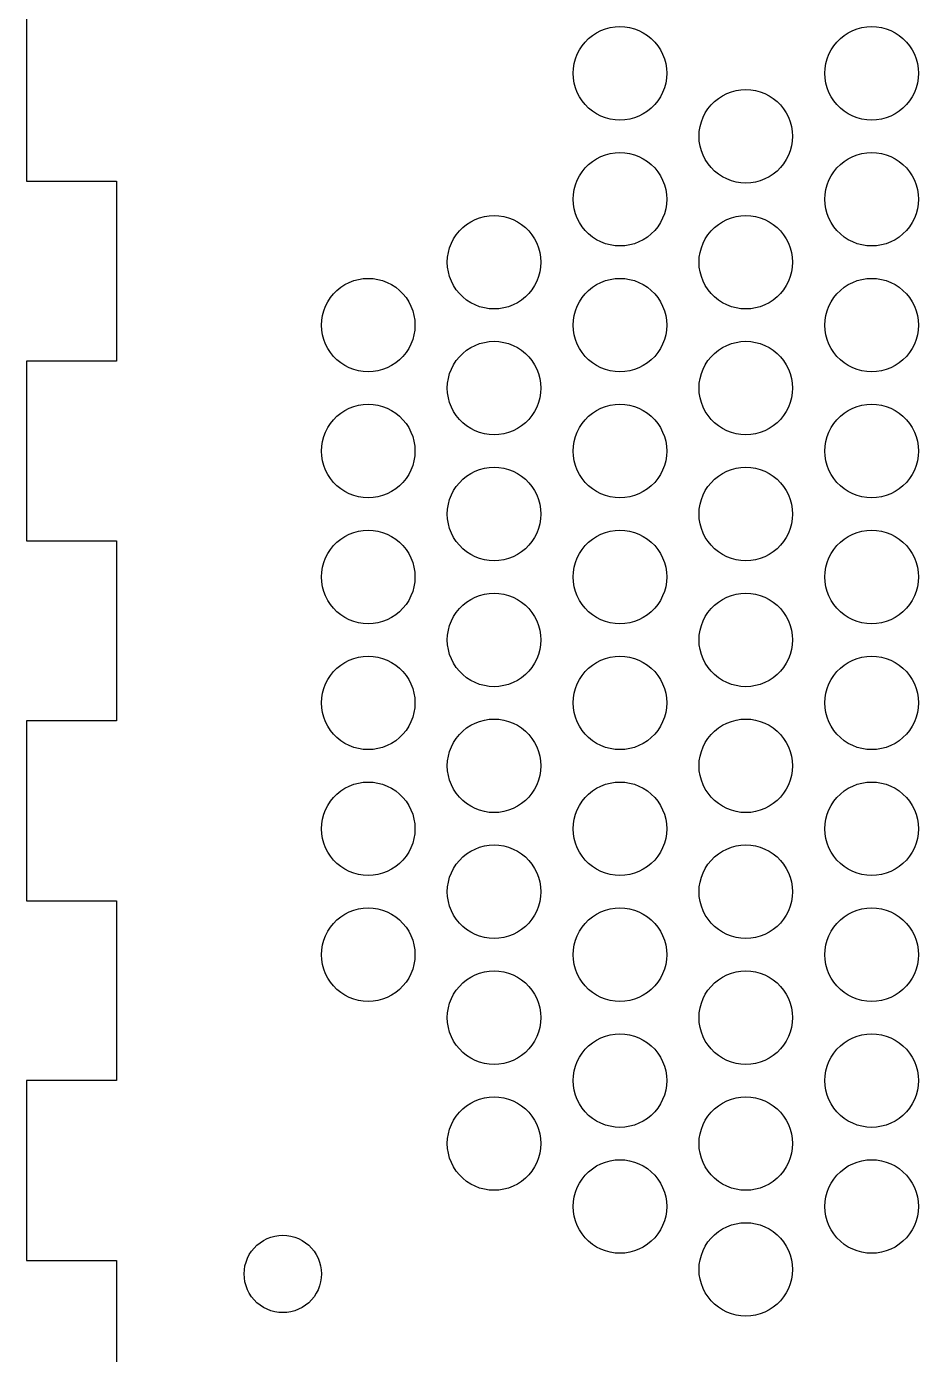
# Model space of a CAD drawing. Header units: millimetres. Extents: x 0 to 800, y 0 to 420.
# Drawn here: x 490 to 539.6, y 299.8 to 373.6 of the extents above; entities that cross this region are included whole.
import ezdxf

# ---------------------------------------------------------------- set-up
doc = ezdxf.new("R2010")
doc.units = ezdxf.units.MM
doc.header["$MEASUREMENT"] = 0

msp = doc.modelspace()

# ---------------------------------------------------------------- linework, layer by layer
at = {"color": 7, "true_color": 0xffffff}
msp.add_lwpolyline([(490, 375), (490, 365), (494.998, 365), (495, 355.002), (490, 355), (490, 345), (494.998, 345), (495, 335.002), (490, 335), (490, 325), (494.998, 325), (495, 315.002), (490, 315), (490, 305), (494.998, 305), (495, 295.002)], dxfattribs=at)
for points in [[(520.748, 369.7), (520.625, 369.942), (520.527, 370.196), (520.457, 370.459), (520.414, 370.728), (520.4, 371), (520.414, 371.272), (520.457, 371.54), (520.527, 371.803), (520.625, 372.057), (520.748, 372.3), (520.896, 372.528), (521.068, 372.74), (521.26, 372.932), (521.472, 373.103), (521.7, 373.252), (521.942, 373.375), (522.196, 373.473), (522.459, 373.543), (522.728, 373.586), (523, 373.6), (523.272, 373.586), (523.54, 373.543), (523.803, 373.473), (524.057, 373.375), (524.3, 373.252), (524.528, 373.104), (524.74, 372.932), (524.932, 372.74), (525.103, 372.528), (525.252, 372.3), (525.375, 372.058), (525.473, 371.804), (525.543, 371.541), (525.586, 371.272), (525.6, 371), (525.586, 370.728), (525.543, 370.46), (525.473, 370.197), (525.375, 369.943), (525.252, 369.7), (525.103, 369.472), (524.932, 369.26), (524.74, 369.068), (524.528, 368.897), (524.3, 368.748), (524.058, 368.625), (523.804, 368.527), (523.541, 368.457), (523.272, 368.414), (523, 368.4), (522.728, 368.414), (522.46, 368.457), (522.197, 368.527), (521.943, 368.625), (521.7, 368.748), (521.472, 368.896), (521.26, 369.068), (521.068, 369.26), (520.897, 369.472)], [(534.748, 369.7), (534.625, 369.942), (534.527, 370.196), (534.457, 370.459), (534.414, 370.728), (534.4, 371), (534.414, 371.272), (534.457, 371.54), (534.527, 371.803), (534.625, 372.057), (534.748, 372.3), (534.896, 372.528), (535.068, 372.74), (535.26, 372.932), (535.472, 373.103), (535.7, 373.252), (535.942, 373.375), (536.196, 373.473), (536.459, 373.543), (536.728, 373.586), (537, 373.6), (537.272, 373.586), (537.54, 373.543), (537.803, 373.473), (538.057, 373.375), (538.3, 373.252), (538.528, 373.104), (538.74, 372.932), (538.932, 372.74), (539.103, 372.528), (539.252, 372.3), (539.375, 372.058), (539.473, 371.804), (539.543, 371.541), (539.586, 371.272), (539.6, 371), (539.586, 370.728), (539.543, 370.46), (539.473, 370.197), (539.375, 369.943), (539.252, 369.7), (539.103, 369.472), (538.932, 369.26), (538.74, 369.068), (538.528, 368.897), (538.3, 368.748), (538.058, 368.625), (537.804, 368.527), (537.541, 368.457), (537.272, 368.414), (537, 368.4), (536.728, 368.414), (536.46, 368.457), (536.197, 368.527), (535.943, 368.625), (535.7, 368.748), (535.472, 368.896), (535.26, 369.068), (535.068, 369.26), (534.897, 369.472)], [(527.748, 366.2), (527.625, 366.442), (527.527, 366.696), (527.457, 366.959), (527.414, 367.228), (527.4, 367.5), (527.414, 367.772), (527.457, 368.04), (527.527, 368.303), (527.625, 368.557), (527.748, 368.8), (527.896, 369.028), (528.068, 369.24), (528.26, 369.432), (528.472, 369.603), (528.7, 369.752), (528.942, 369.875), (529.196, 369.973), (529.459, 370.043), (529.728, 370.086), (530, 370.1), (530.272, 370.086), (530.54, 370.043), (530.803, 369.973), (531.057, 369.875), (531.3, 369.752), (531.528, 369.604), (531.74, 369.432), (531.932, 369.24), (532.103, 369.028), (532.252, 368.8), (532.375, 368.558), (532.473, 368.304), (532.543, 368.041), (532.586, 367.772), (532.6, 367.5), (532.586, 367.228), (532.543, 366.96), (532.473, 366.697), (532.375, 366.443), (532.252, 366.2), (532.103, 365.972), (531.932, 365.76), (531.74, 365.568), (531.528, 365.397), (531.3, 365.248), (531.058, 365.125), (530.804, 365.027), (530.541, 364.957), (530.272, 364.914), (530, 364.9), (529.728, 364.914), (529.46, 364.957), (529.197, 365.027), (528.943, 365.125), (528.7, 365.248), (528.472, 365.396), (528.26, 365.568), (528.068, 365.76), (527.897, 365.972)], [(520.748, 362.7), (520.625, 362.942), (520.527, 363.196), (520.457, 363.459), (520.414, 363.728), (520.4, 364), (520.414, 364.272), (520.457, 364.54), (520.527, 364.803), (520.625, 365.057), (520.748, 365.3), (520.896, 365.528), (521.068, 365.74), (521.26, 365.932), (521.472, 366.103), (521.7, 366.252), (521.942, 366.375), (522.196, 366.473), (522.459, 366.543), (522.728, 366.586), (523, 366.6), (523.272, 366.586), (523.54, 366.543), (523.803, 366.473), (524.057, 366.375), (524.3, 366.252), (524.528, 366.104), (524.74, 365.932), (524.932, 365.74), (525.103, 365.528), (525.252, 365.3), (525.375, 365.058), (525.473, 364.804), (525.543, 364.541), (525.586, 364.272), (525.6, 364), (525.586, 363.728), (525.543, 363.46), (525.473, 363.197), (525.375, 362.943), (525.252, 362.7), (525.103, 362.472), (524.932, 362.26), (524.74, 362.068), (524.528, 361.897), (524.3, 361.748), (524.058, 361.625), (523.804, 361.527), (523.541, 361.457), (523.272, 361.414), (523, 361.4), (522.728, 361.414), (522.46, 361.457), (522.197, 361.527), (521.943, 361.625), (521.7, 361.748), (521.472, 361.896), (521.26, 362.068), (521.068, 362.26), (520.897, 362.472)], [(534.748, 362.7), (534.625, 362.942), (534.527, 363.196), (534.457, 363.459), (534.414, 363.728), (534.4, 364), (534.414, 364.272), (534.457, 364.54), (534.527, 364.803), (534.625, 365.057), (534.748, 365.3), (534.896, 365.528), (535.068, 365.74), (535.26, 365.932), (535.472, 366.103), (535.7, 366.252), (535.942, 366.375), (536.196, 366.473), (536.459, 366.543), (536.728, 366.586), (537, 366.6), (537.272, 366.586), (537.54, 366.543), (537.803, 366.473), (538.057, 366.375), (538.3, 366.252), (538.528, 366.104), (538.74, 365.932), (538.932, 365.74), (539.103, 365.528), (539.252, 365.3), (539.375, 365.058), (539.473, 364.804), (539.543, 364.541), (539.586, 364.272), (539.6, 364), (539.586, 363.728), (539.543, 363.46), (539.473, 363.197), (539.375, 362.943), (539.252, 362.7), (539.103, 362.472), (538.932, 362.26), (538.74, 362.068), (538.528, 361.897), (538.3, 361.748), (538.058, 361.625), (537.804, 361.527), (537.541, 361.457), (537.272, 361.414), (537, 361.4), (536.728, 361.414), (536.46, 361.457), (536.197, 361.527), (535.943, 361.625), (535.7, 361.748), (535.472, 361.896), (535.26, 362.068), (535.068, 362.26), (534.897, 362.472)], [(513.748, 359.2), (513.625, 359.442), (513.527, 359.696), (513.457, 359.959), (513.414, 360.228), (513.4, 360.5), (513.414, 360.772), (513.457, 361.04), (513.527, 361.303), (513.625, 361.557), (513.748, 361.8), (513.896, 362.028), (514.068, 362.24), (514.26, 362.432), (514.472, 362.603), (514.7, 362.752), (514.942, 362.875), (515.196, 362.973), (515.459, 363.043), (515.728, 363.086), (516, 363.1), (516.272, 363.086), (516.54, 363.043), (516.803, 362.973), (517.057, 362.875), (517.3, 362.752), (517.528, 362.604), (517.74, 362.432), (517.932, 362.24), (518.103, 362.028), (518.252, 361.8), (518.375, 361.558), (518.473, 361.304), (518.543, 361.041), (518.586, 360.772), (518.6, 360.5), (518.586, 360.228), (518.543, 359.96), (518.473, 359.697), (518.375, 359.443), (518.252, 359.2), (518.103, 358.972), (517.932, 358.76), (517.74, 358.568), (517.528, 358.397), (517.3, 358.248), (517.058, 358.125), (516.804, 358.027), (516.541, 357.957), (516.272, 357.914), (516, 357.9), (515.728, 357.914), (515.46, 357.957), (515.197, 358.027), (514.943, 358.125), (514.7, 358.248), (514.472, 358.396), (514.26, 358.568), (514.068, 358.76), (513.897, 358.972)], [(527.748, 359.2), (527.625, 359.442), (527.527, 359.696), (527.457, 359.959), (527.414, 360.228), (527.4, 360.5), (527.414, 360.772), (527.457, 361.04), (527.527, 361.303), (527.625, 361.557), (527.748, 361.8), (527.896, 362.028), (528.068, 362.24), (528.26, 362.432), (528.472, 362.603), (528.7, 362.752), (528.942, 362.875), (529.196, 362.973), (529.459, 363.043), (529.728, 363.086), (530, 363.1), (530.272, 363.086), (530.54, 363.043), (530.803, 362.973), (531.057, 362.875), (531.3, 362.752), (531.528, 362.604), (531.74, 362.432), (531.932, 362.24), (532.103, 362.028), (532.252, 361.8), (532.375, 361.558), (532.473, 361.304), (532.543, 361.041), (532.586, 360.772), (532.6, 360.5), (532.586, 360.228), (532.543, 359.96), (532.473, 359.697), (532.375, 359.443), (532.252, 359.2), (532.103, 358.972), (531.932, 358.76), (531.74, 358.568), (531.528, 358.397), (531.3, 358.248), (531.058, 358.125), (530.804, 358.027), (530.541, 357.957), (530.272, 357.914), (530, 357.9), (529.728, 357.914), (529.46, 357.957), (529.197, 358.027), (528.943, 358.125), (528.7, 358.248), (528.472, 358.396), (528.26, 358.568), (528.068, 358.76), (527.897, 358.972)], [(506.748, 355.7), (506.625, 355.942), (506.527, 356.196), (506.457, 356.459), (506.414, 356.728), (506.4, 357), (506.414, 357.272), (506.457, 357.54), (506.527, 357.803), (506.625, 358.057), (506.748, 358.3), (506.896, 358.528), (507.068, 358.74), (507.26, 358.932), (507.472, 359.103), (507.7, 359.252), (507.942, 359.375), (508.196, 359.473), (508.459, 359.543), (508.728, 359.586), (509, 359.6), (509.272, 359.586), (509.54, 359.543), (509.803, 359.473), (510.057, 359.375), (510.3, 359.252), (510.528, 359.104), (510.74, 358.932), (510.932, 358.74), (511.103, 358.528), (511.252, 358.3), (511.375, 358.058), (511.473, 357.804), (511.543, 357.541), (511.586, 357.272), (511.6, 357), (511.586, 356.728), (511.543, 356.46), (511.473, 356.197), (511.375, 355.943), (511.252, 355.7), (511.103, 355.472), (510.932, 355.26), (510.74, 355.068), (510.528, 354.897), (510.3, 354.748), (510.058, 354.625), (509.804, 354.527), (509.541, 354.457), (509.272, 354.414), (509, 354.4), (508.728, 354.414), (508.46, 354.457), (508.197, 354.527), (507.943, 354.625), (507.7, 354.748), (507.472, 354.896), (507.26, 355.068), (507.068, 355.26), (506.897, 355.472)], [(520.748, 355.7), (520.625, 355.942), (520.527, 356.196), (520.457, 356.459), (520.414, 356.728), (520.4, 357), (520.414, 357.272), (520.457, 357.54), (520.527, 357.803), (520.625, 358.057), (520.748, 358.3), (520.896, 358.528), (521.068, 358.74), (521.26, 358.932), (521.472, 359.103), (521.7, 359.252), (521.942, 359.375), (522.196, 359.473), (522.459, 359.543), (522.728, 359.586), (523, 359.6), (523.272, 359.586), (523.54, 359.543), (523.803, 359.473), (524.057, 359.375), (524.3, 359.252), (524.528, 359.104), (524.74, 358.932), (524.932, 358.74), (525.103, 358.528), (525.252, 358.3), (525.375, 358.058), (525.473, 357.804), (525.543, 357.541), (525.586, 357.272), (525.6, 357), (525.586, 356.728), (525.543, 356.46), (525.473, 356.197), (525.375, 355.943), (525.252, 355.7), (525.103, 355.472), (524.932, 355.26), (524.74, 355.068), (524.528, 354.897), (524.3, 354.748), (524.058, 354.625), (523.804, 354.527), (523.541, 354.457), (523.272, 354.414), (523, 354.4), (522.728, 354.414), (522.46, 354.457), (522.197, 354.527), (521.943, 354.625), (521.7, 354.748), (521.472, 354.896), (521.26, 355.068), (521.068, 355.26), (520.897, 355.472)], [(534.748, 355.7), (534.625, 355.942), (534.527, 356.196), (534.457, 356.459), (534.414, 356.728), (534.4, 357), (534.414, 357.272), (534.457, 357.54), (534.527, 357.803), (534.625, 358.057), (534.748, 358.3), (534.896, 358.528), (535.068, 358.74), (535.26, 358.932), (535.472, 359.103), (535.7, 359.252), (535.942, 359.375), (536.196, 359.473), (536.459, 359.543), (536.728, 359.586), (537, 359.6), (537.272, 359.586), (537.54, 359.543), (537.803, 359.473), (538.057, 359.375), (538.3, 359.252), (538.528, 359.104), (538.74, 358.932), (538.932, 358.74), (539.103, 358.528), (539.252, 358.3), (539.375, 358.058), (539.473, 357.804), (539.543, 357.541), (539.586, 357.272), (539.6, 357), (539.586, 356.728), (539.543, 356.46), (539.473, 356.197), (539.375, 355.943), (539.252, 355.7), (539.103, 355.472), (538.932, 355.26), (538.74, 355.068), (538.528, 354.897), (538.3, 354.748), (538.058, 354.625), (537.804, 354.527), (537.541, 354.457), (537.272, 354.414), (537, 354.4), (536.728, 354.414), (536.46, 354.457), (536.197, 354.527), (535.943, 354.625), (535.7, 354.748), (535.472, 354.896), (535.26, 355.068), (535.068, 355.26), (534.897, 355.472)], [(513.748, 352.2), (513.625, 352.442), (513.527, 352.696), (513.457, 352.959), (513.414, 353.228), (513.4, 353.5), (513.414, 353.772), (513.457, 354.04), (513.527, 354.303), (513.625, 354.557), (513.748, 354.8), (513.896, 355.028), (514.068, 355.24), (514.26, 355.432), (514.472, 355.603), (514.7, 355.752), (514.942, 355.875), (515.196, 355.973), (515.459, 356.043), (515.728, 356.086), (516, 356.1), (516.272, 356.086), (516.54, 356.043), (516.803, 355.973), (517.057, 355.875), (517.3, 355.752), (517.528, 355.604), (517.74, 355.432), (517.932, 355.24), (518.103, 355.028), (518.252, 354.8), (518.375, 354.558), (518.473, 354.304), (518.543, 354.041), (518.586, 353.772), (518.6, 353.5), (518.586, 353.228), (518.543, 352.96), (518.473, 352.697), (518.375, 352.443), (518.252, 352.2), (518.103, 351.972), (517.932, 351.76), (517.74, 351.568), (517.528, 351.397), (517.3, 351.248), (517.058, 351.125), (516.804, 351.027), (516.541, 350.957), (516.272, 350.914), (516, 350.9), (515.728, 350.914), (515.46, 350.957), (515.197, 351.027), (514.943, 351.125), (514.7, 351.248), (514.472, 351.396), (514.26, 351.568), (514.068, 351.76), (513.897, 351.972)], [(527.748, 352.2), (527.625, 352.442), (527.527, 352.696), (527.457, 352.959), (527.414, 353.228), (527.4, 353.5), (527.414, 353.772), (527.457, 354.04), (527.527, 354.303), (527.625, 354.557), (527.748, 354.8), (527.896, 355.028), (528.068, 355.24), (528.26, 355.432), (528.472, 355.603), (528.7, 355.752), (528.942, 355.875), (529.196, 355.973), (529.459, 356.043), (529.728, 356.086), (530, 356.1), (530.272, 356.086), (530.54, 356.043), (530.803, 355.973), (531.057, 355.875), (531.3, 355.752), (531.528, 355.604), (531.74, 355.432), (531.932, 355.24), (532.103, 355.028), (532.252, 354.8), (532.375, 354.558), (532.473, 354.304), (532.543, 354.041), (532.586, 353.772), (532.6, 353.5), (532.586, 353.228), (532.543, 352.96), (532.473, 352.697), (532.375, 352.443), (532.252, 352.2), (532.103, 351.972), (531.932, 351.76), (531.74, 351.568), (531.528, 351.397), (531.3, 351.248), (531.058, 351.125), (530.804, 351.027), (530.541, 350.957), (530.272, 350.914), (530, 350.9), (529.728, 350.914), (529.46, 350.957), (529.197, 351.027), (528.943, 351.125), (528.7, 351.248), (528.472, 351.396), (528.26, 351.568), (528.068, 351.76), (527.897, 351.972)], [(506.748, 348.7), (506.625, 348.942), (506.527, 349.196), (506.457, 349.459), (506.414, 349.728), (506.4, 350), (506.414, 350.272), (506.457, 350.54), (506.527, 350.803), (506.625, 351.057), (506.748, 351.3), (506.896, 351.528), (507.068, 351.74), (507.26, 351.932), (507.472, 352.103), (507.7, 352.252), (507.942, 352.375), (508.196, 352.473), (508.459, 352.543), (508.728, 352.586), (509, 352.6), (509.272, 352.586), (509.54, 352.543), (509.803, 352.473), (510.057, 352.375), (510.3, 352.252), (510.528, 352.104), (510.74, 351.932), (510.932, 351.74), (511.103, 351.528), (511.252, 351.3), (511.375, 351.058), (511.473, 350.804), (511.543, 350.541), (511.586, 350.272), (511.6, 350), (511.586, 349.728), (511.543, 349.46), (511.473, 349.197), (511.375, 348.943), (511.252, 348.7), (511.103, 348.472), (510.932, 348.26), (510.74, 348.068), (510.528, 347.897), (510.3, 347.748), (510.058, 347.625), (509.804, 347.527), (509.541, 347.457), (509.272, 347.414), (509, 347.4), (508.728, 347.414), (508.46, 347.457), (508.197, 347.527), (507.943, 347.625), (507.7, 347.748), (507.472, 347.896), (507.26, 348.068), (507.068, 348.26), (506.897, 348.472)], [(520.748, 348.7), (520.625, 348.942), (520.527, 349.196), (520.457, 349.459), (520.414, 349.728), (520.4, 350), (520.414, 350.272), (520.457, 350.54), (520.527, 350.803), (520.625, 351.057), (520.748, 351.3), (520.896, 351.528), (521.068, 351.74), (521.26, 351.932), (521.472, 352.103), (521.7, 352.252), (521.942, 352.375), (522.196, 352.473), (522.459, 352.543), (522.728, 352.586), (523, 352.6), (523.272, 352.586), (523.54, 352.543), (523.803, 352.473), (524.057, 352.375), (524.3, 352.252), (524.528, 352.104), (524.74, 351.932), (524.932, 351.74), (525.103, 351.528), (525.252, 351.3), (525.375, 351.058), (525.473, 350.804), (525.543, 350.541), (525.586, 350.272), (525.6, 350), (525.586, 349.728), (525.543, 349.46), (525.473, 349.197), (525.375, 348.943), (525.252, 348.7), (525.103, 348.472), (524.932, 348.26), (524.74, 348.068), (524.528, 347.897), (524.3, 347.748), (524.058, 347.625), (523.804, 347.527), (523.541, 347.457), (523.272, 347.414), (523, 347.4), (522.728, 347.414), (522.46, 347.457), (522.197, 347.527), (521.943, 347.625), (521.7, 347.748), (521.472, 347.896), (521.26, 348.068), (521.068, 348.26), (520.897, 348.472)], [(534.748, 348.7), (534.625, 348.942), (534.527, 349.196), (534.457, 349.459), (534.414, 349.728), (534.4, 350), (534.414, 350.272), (534.457, 350.54), (534.527, 350.803), (534.625, 351.057), (534.748, 351.3), (534.896, 351.528), (535.068, 351.74), (535.26, 351.932), (535.472, 352.103), (535.7, 352.252), (535.942, 352.375), (536.196, 352.473), (536.459, 352.543), (536.728, 352.586), (537, 352.6), (537.272, 352.586), (537.54, 352.543), (537.803, 352.473), (538.057, 352.375), (538.3, 352.252), (538.528, 352.104), (538.74, 351.932), (538.932, 351.74), (539.103, 351.528), (539.252, 351.3), (539.375, 351.058), (539.473, 350.804), (539.543, 350.541), (539.586, 350.272), (539.6, 350), (539.586, 349.728), (539.543, 349.46), (539.473, 349.197), (539.375, 348.943), (539.252, 348.7), (539.103, 348.472), (538.932, 348.26), (538.74, 348.068), (538.528, 347.897), (538.3, 347.748), (538.058, 347.625), (537.804, 347.527), (537.541, 347.457), (537.272, 347.414), (537, 347.4), (536.728, 347.414), (536.46, 347.457), (536.197, 347.527), (535.943, 347.625), (535.7, 347.748), (535.472, 347.896), (535.26, 348.068), (535.068, 348.26), (534.897, 348.472)], [(513.748, 345.2), (513.625, 345.442), (513.527, 345.696), (513.457, 345.959), (513.414, 346.228), (513.4, 346.5), (513.414, 346.772), (513.457, 347.04), (513.527, 347.303), (513.625, 347.557), (513.748, 347.8), (513.896, 348.028), (514.068, 348.24), (514.26, 348.432), (514.472, 348.603), (514.7, 348.752), (514.942, 348.875), (515.196, 348.973), (515.459, 349.043), (515.728, 349.086), (516, 349.1), (516.272, 349.086), (516.54, 349.043), (516.803, 348.973), (517.057, 348.875), (517.3, 348.752), (517.528, 348.604), (517.74, 348.432), (517.932, 348.24), (518.103, 348.028), (518.252, 347.8), (518.375, 347.558), (518.473, 347.304), (518.543, 347.041), (518.586, 346.772), (518.6, 346.5), (518.586, 346.228), (518.543, 345.96), (518.473, 345.697), (518.375, 345.443), (518.252, 345.2), (518.103, 344.972), (517.932, 344.76), (517.74, 344.568), (517.528, 344.397), (517.3, 344.248), (517.058, 344.125), (516.804, 344.027), (516.541, 343.957), (516.272, 343.914), (516, 343.9), (515.728, 343.914), (515.46, 343.957), (515.197, 344.027), (514.943, 344.125), (514.7, 344.248), (514.472, 344.396), (514.26, 344.568), (514.068, 344.76), (513.897, 344.972)], [(527.748, 345.2), (527.625, 345.442), (527.527, 345.696), (527.457, 345.959), (527.414, 346.228), (527.4, 346.5), (527.414, 346.772), (527.457, 347.04), (527.527, 347.303), (527.625, 347.557), (527.748, 347.8), (527.896, 348.028), (528.068, 348.24), (528.26, 348.432), (528.472, 348.603), (528.7, 348.752), (528.942, 348.875), (529.196, 348.973), (529.459, 349.043), (529.728, 349.086), (530, 349.1), (530.272, 349.086), (530.54, 349.043), (530.803, 348.973), (531.057, 348.875), (531.3, 348.752), (531.528, 348.604), (531.74, 348.432), (531.932, 348.24), (532.103, 348.028), (532.252, 347.8), (532.375, 347.558), (532.473, 347.304), (532.543, 347.041), (532.586, 346.772), (532.6, 346.5), (532.586, 346.228), (532.543, 345.96), (532.473, 345.697), (532.375, 345.443), (532.252, 345.2), (532.103, 344.972), (531.932, 344.76), (531.74, 344.568), (531.528, 344.397), (531.3, 344.248), (531.058, 344.125), (530.804, 344.027), (530.541, 343.957), (530.272, 343.914), (530, 343.9), (529.728, 343.914), (529.46, 343.957), (529.197, 344.027), (528.943, 344.125), (528.7, 344.248), (528.472, 344.396), (528.26, 344.568), (528.068, 344.76), (527.897, 344.972)], [(506.748, 341.7), (506.625, 341.942), (506.527, 342.196), (506.457, 342.459), (506.414, 342.728), (506.4, 343), (506.414, 343.272), (506.457, 343.54), (506.527, 343.803), (506.625, 344.057), (506.748, 344.3), (506.896, 344.528), (507.068, 344.74), (507.26, 344.932), (507.472, 345.103), (507.7, 345.252), (507.942, 345.375), (508.196, 345.473), (508.459, 345.543), (508.728, 345.586), (509, 345.6), (509.272, 345.586), (509.54, 345.543), (509.803, 345.473), (510.057, 345.375), (510.3, 345.252), (510.528, 345.104), (510.74, 344.932), (510.932, 344.74), (511.103, 344.528), (511.252, 344.3), (511.375, 344.058), (511.473, 343.804), (511.543, 343.541), (511.586, 343.272), (511.6, 343), (511.586, 342.728), (511.543, 342.46), (511.473, 342.197), (511.375, 341.943), (511.252, 341.7), (511.103, 341.472), (510.932, 341.26), (510.74, 341.068), (510.528, 340.897), (510.3, 340.748), (510.058, 340.625), (509.804, 340.527), (509.541, 340.457), (509.272, 340.414), (509, 340.4), (508.728, 340.414), (508.46, 340.457), (508.197, 340.527), (507.943, 340.625), (507.7, 340.748), (507.472, 340.896), (507.26, 341.068), (507.068, 341.26), (506.897, 341.472)], [(520.748, 341.7), (520.625, 341.942), (520.527, 342.196), (520.457, 342.459), (520.414, 342.728), (520.4, 343), (520.414, 343.272), (520.457, 343.54), (520.527, 343.803), (520.625, 344.057), (520.748, 344.3), (520.896, 344.528), (521.068, 344.74), (521.26, 344.932), (521.472, 345.103), (521.7, 345.252), (521.942, 345.375), (522.196, 345.473), (522.459, 345.543), (522.728, 345.586), (523, 345.6), (523.272, 345.586), (523.54, 345.543), (523.803, 345.473), (524.057, 345.375), (524.3, 345.252), (524.528, 345.104), (524.74, 344.932), (524.932, 344.74), (525.103, 344.528), (525.252, 344.3), (525.375, 344.058), (525.473, 343.804), (525.543, 343.541), (525.586, 343.272), (525.6, 343), (525.586, 342.728), (525.543, 342.46), (525.473, 342.197), (525.375, 341.943), (525.252, 341.7), (525.103, 341.472), (524.932, 341.26), (524.74, 341.068), (524.528, 340.897), (524.3, 340.748), (524.058, 340.625), (523.804, 340.527), (523.541, 340.457), (523.272, 340.414), (523, 340.4), (522.728, 340.414), (522.46, 340.457), (522.197, 340.527), (521.943, 340.625), (521.7, 340.748), (521.472, 340.896), (521.26, 341.068), (521.068, 341.26), (520.897, 341.472)], [(534.748, 341.7), (534.625, 341.942), (534.527, 342.196), (534.457, 342.459), (534.414, 342.728), (534.4, 343), (534.414, 343.272), (534.457, 343.54), (534.527, 343.803), (534.625, 344.057), (534.748, 344.3), (534.896, 344.528), (535.068, 344.74), (535.26, 344.932), (535.472, 345.103), (535.7, 345.252), (535.942, 345.375), (536.196, 345.473), (536.459, 345.543), (536.728, 345.586), (537, 345.6), (537.272, 345.586), (537.54, 345.543), (537.803, 345.473), (538.057, 345.375), (538.3, 345.252), (538.528, 345.104), (538.74, 344.932), (538.932, 344.74), (539.103, 344.528), (539.252, 344.3), (539.375, 344.058), (539.473, 343.804), (539.543, 343.541), (539.586, 343.272), (539.6, 343), (539.586, 342.728), (539.543, 342.46), (539.473, 342.197), (539.375, 341.943), (539.252, 341.7), (539.103, 341.472), (538.932, 341.26), (538.74, 341.068), (538.528, 340.897), (538.3, 340.748), (538.058, 340.625), (537.804, 340.527), (537.541, 340.457), (537.272, 340.414), (537, 340.4), (536.728, 340.414), (536.46, 340.457), (536.197, 340.527), (535.943, 340.625), (535.7, 340.748), (535.472, 340.896), (535.26, 341.068), (535.068, 341.26), (534.897, 341.472)], [(513.748, 338.2), (513.625, 338.442), (513.527, 338.696), (513.457, 338.959), (513.414, 339.228), (513.4, 339.5), (513.414, 339.772), (513.457, 340.04), (513.527, 340.303), (513.625, 340.557), (513.748, 340.8), (513.896, 341.028), (514.068, 341.24), (514.26, 341.432), (514.472, 341.603), (514.7, 341.752), (514.942, 341.875), (515.196, 341.973), (515.459, 342.043), (515.728, 342.086), (516, 342.1), (516.272, 342.086), (516.54, 342.043), (516.803, 341.973), (517.057, 341.875), (517.3, 341.752), (517.528, 341.604), (517.74, 341.432), (517.932, 341.24), (518.103, 341.028), (518.252, 340.8), (518.375, 340.558), (518.473, 340.304), (518.543, 340.041), (518.586, 339.772), (518.6, 339.5), (518.586, 339.228), (518.543, 338.96), (518.473, 338.697), (518.375, 338.443), (518.252, 338.2), (518.103, 337.972), (517.932, 337.76), (517.74, 337.568), (517.528, 337.397), (517.3, 337.248), (517.058, 337.125), (516.804, 337.027), (516.541, 336.957), (516.272, 336.914), (516, 336.9), (515.728, 336.914), (515.46, 336.957), (515.197, 337.027), (514.943, 337.125), (514.7, 337.248), (514.472, 337.396), (514.26, 337.568), (514.068, 337.76), (513.897, 337.972)], [(527.748, 338.2), (527.625, 338.442), (527.527, 338.696), (527.457, 338.959), (527.414, 339.228), (527.4, 339.5), (527.414, 339.772), (527.457, 340.04), (527.527, 340.303), (527.625, 340.557), (527.748, 340.8), (527.896, 341.028), (528.068, 341.24), (528.26, 341.432), (528.472, 341.603), (528.7, 341.752), (528.942, 341.875), (529.196, 341.973), (529.459, 342.043), (529.728, 342.086), (530, 342.1), (530.272, 342.086), (530.54, 342.043), (530.803, 341.973), (531.057, 341.875), (531.3, 341.752), (531.528, 341.604), (531.74, 341.432), (531.932, 341.24), (532.103, 341.028), (532.252, 340.8), (532.375, 340.558), (532.473, 340.304), (532.543, 340.041), (532.586, 339.772), (532.6, 339.5), (532.586, 339.228), (532.543, 338.96), (532.473, 338.697), (532.375, 338.443), (532.252, 338.2), (532.103, 337.972), (531.932, 337.76), (531.74, 337.568), (531.528, 337.397), (531.3, 337.248), (531.058, 337.125), (530.804, 337.027), (530.541, 336.957), (530.272, 336.914), (530, 336.9), (529.728, 336.914), (529.46, 336.957), (529.197, 337.027), (528.943, 337.125), (528.7, 337.248), (528.472, 337.396), (528.26, 337.568), (528.068, 337.76), (527.897, 337.972)], [(506.748, 334.7), (506.625, 334.942), (506.527, 335.196), (506.457, 335.459), (506.414, 335.728), (506.4, 336), (506.414, 336.272), (506.457, 336.54), (506.527, 336.803), (506.625, 337.057), (506.748, 337.3), (506.896, 337.528), (507.068, 337.74), (507.26, 337.932), (507.472, 338.103), (507.7, 338.252), (507.942, 338.375), (508.196, 338.473), (508.459, 338.543), (508.728, 338.586), (509, 338.6), (509.272, 338.586), (509.54, 338.543), (509.803, 338.473), (510.057, 338.375), (510.3, 338.252), (510.528, 338.104), (510.74, 337.932), (510.932, 337.74), (511.103, 337.528), (511.252, 337.3), (511.375, 337.058), (511.473, 336.804), (511.543, 336.541), (511.586, 336.272), (511.6, 336), (511.586, 335.728), (511.543, 335.46), (511.473, 335.197), (511.375, 334.943), (511.252, 334.7), (511.103, 334.472), (510.932, 334.26), (510.74, 334.068), (510.528, 333.897), (510.3, 333.748), (510.058, 333.625), (509.804, 333.527), (509.541, 333.457), (509.272, 333.414), (509, 333.4), (508.728, 333.414), (508.46, 333.457), (508.197, 333.527), (507.943, 333.625), (507.7, 333.748), (507.472, 333.896), (507.26, 334.068), (507.068, 334.26), (506.897, 334.472)], [(520.748, 334.7), (520.625, 334.942), (520.527, 335.196), (520.457, 335.459), (520.414, 335.728), (520.4, 336), (520.414, 336.272), (520.457, 336.54), (520.527, 336.803), (520.625, 337.057), (520.748, 337.3), (520.896, 337.528), (521.068, 337.74), (521.26, 337.932), (521.472, 338.103), (521.7, 338.252), (521.942, 338.375), (522.196, 338.473), (522.459, 338.543), (522.728, 338.586), (523, 338.6), (523.272, 338.586), (523.54, 338.543), (523.803, 338.473), (524.057, 338.375), (524.3, 338.252), (524.528, 338.104), (524.74, 337.932), (524.932, 337.74), (525.103, 337.528), (525.252, 337.3), (525.375, 337.058), (525.473, 336.804), (525.543, 336.541), (525.586, 336.272), (525.6, 336), (525.586, 335.728), (525.543, 335.46), (525.473, 335.197), (525.375, 334.943), (525.252, 334.7), (525.103, 334.472), (524.932, 334.26), (524.74, 334.068), (524.528, 333.897), (524.3, 333.748), (524.058, 333.625), (523.804, 333.527), (523.541, 333.457), (523.272, 333.414), (523, 333.4), (522.728, 333.414), (522.46, 333.457), (522.197, 333.527), (521.943, 333.625), (521.7, 333.748), (521.472, 333.896), (521.26, 334.068), (521.068, 334.26), (520.897, 334.472)], [(534.748, 334.7), (534.625, 334.942), (534.527, 335.196), (534.457, 335.459), (534.414, 335.728), (534.4, 336), (534.414, 336.272), (534.457, 336.54), (534.527, 336.803), (534.625, 337.057), (534.748, 337.3), (534.896, 337.528), (535.068, 337.74), (535.26, 337.932), (535.472, 338.103), (535.7, 338.252), (535.942, 338.375), (536.196, 338.473), (536.459, 338.543), (536.728, 338.586), (537, 338.6), (537.272, 338.586), (537.54, 338.543), (537.803, 338.473), (538.057, 338.375), (538.3, 338.252), (538.528, 338.104), (538.74, 337.932), (538.932, 337.74), (539.103, 337.528), (539.252, 337.3), (539.375, 337.058), (539.473, 336.804), (539.543, 336.541), (539.586, 336.272), (539.6, 336), (539.586, 335.728), (539.543, 335.46), (539.473, 335.197), (539.375, 334.943), (539.252, 334.7), (539.103, 334.472), (538.932, 334.26), (538.74, 334.068), (538.528, 333.897), (538.3, 333.748), (538.058, 333.625), (537.804, 333.527), (537.541, 333.457), (537.272, 333.414), (537, 333.4), (536.728, 333.414), (536.46, 333.457), (536.197, 333.527), (535.943, 333.625), (535.7, 333.748), (535.472, 333.896), (535.26, 334.068), (535.068, 334.26), (534.897, 334.472)], [(513.748, 331.2), (513.625, 331.442), (513.527, 331.696), (513.457, 331.959), (513.414, 332.228), (513.4, 332.5), (513.414, 332.772), (513.457, 333.04), (513.527, 333.303), (513.625, 333.557), (513.748, 333.8), (513.896, 334.028), (514.068, 334.24), (514.26, 334.432), (514.472, 334.603), (514.7, 334.752), (514.942, 334.875), (515.196, 334.973), (515.459, 335.043), (515.728, 335.086), (516, 335.1), (516.272, 335.086), (516.54, 335.043), (516.803, 334.973), (517.057, 334.875), (517.3, 334.752), (517.528, 334.604), (517.74, 334.432), (517.932, 334.24), (518.103, 334.028), (518.252, 333.8), (518.375, 333.558), (518.473, 333.304), (518.543, 333.041), (518.586, 332.772), (518.6, 332.5), (518.586, 332.228), (518.543, 331.96), (518.473, 331.697), (518.375, 331.443), (518.252, 331.2), (518.103, 330.972), (517.932, 330.76), (517.74, 330.568), (517.528, 330.397), (517.3, 330.248), (517.058, 330.125), (516.804, 330.027), (516.541, 329.957), (516.272, 329.914), (516, 329.9), (515.728, 329.914), (515.46, 329.957), (515.197, 330.027), (514.943, 330.125), (514.7, 330.248), (514.472, 330.396), (514.26, 330.568), (514.068, 330.76), (513.897, 330.972)], [(527.748, 331.2), (527.625, 331.442), (527.527, 331.696), (527.457, 331.959), (527.414, 332.228), (527.4, 332.5), (527.414, 332.772), (527.457, 333.04), (527.527, 333.303), (527.625, 333.557), (527.748, 333.8), (527.896, 334.028), (528.068, 334.24), (528.26, 334.432), (528.472, 334.603), (528.7, 334.752), (528.942, 334.875), (529.196, 334.973), (529.459, 335.043), (529.728, 335.086), (530, 335.1), (530.272, 335.086), (530.54, 335.043), (530.803, 334.973), (531.057, 334.875), (531.3, 334.752), (531.528, 334.604), (531.74, 334.432), (531.932, 334.24), (532.103, 334.028), (532.252, 333.8), (532.375, 333.558), (532.473, 333.304), (532.543, 333.041), (532.586, 332.772), (532.6, 332.5), (532.586, 332.228), (532.543, 331.96), (532.473, 331.697), (532.375, 331.443), (532.252, 331.2), (532.103, 330.972), (531.932, 330.76), (531.74, 330.568), (531.528, 330.397), (531.3, 330.248), (531.058, 330.125), (530.804, 330.027), (530.541, 329.957), (530.272, 329.914), (530, 329.9), (529.728, 329.914), (529.46, 329.957), (529.197, 330.027), (528.943, 330.125), (528.7, 330.248), (528.472, 330.396), (528.26, 330.568), (528.068, 330.76), (527.897, 330.972)], [(506.748, 327.7), (506.625, 327.942), (506.527, 328.196), (506.457, 328.459), (506.414, 328.728), (506.4, 329), (506.414, 329.272), (506.457, 329.54), (506.527, 329.803), (506.625, 330.057), (506.748, 330.3), (506.896, 330.528), (507.068, 330.74), (507.26, 330.932), (507.472, 331.103), (507.7, 331.252), (507.942, 331.375), (508.196, 331.473), (508.459, 331.543), (508.728, 331.586), (509, 331.6), (509.272, 331.586), (509.54, 331.543), (509.803, 331.473), (510.057, 331.375), (510.3, 331.252), (510.528, 331.104), (510.74, 330.932), (510.932, 330.74), (511.103, 330.528), (511.252, 330.3), (511.375, 330.058), (511.473, 329.804), (511.543, 329.541), (511.586, 329.272), (511.6, 329), (511.586, 328.728), (511.543, 328.46), (511.473, 328.197), (511.375, 327.943), (511.252, 327.7), (511.103, 327.472), (510.932, 327.26), (510.74, 327.068), (510.528, 326.897), (510.3, 326.748), (510.058, 326.625), (509.804, 326.527), (509.541, 326.457), (509.272, 326.414), (509, 326.4), (508.728, 326.414), (508.46, 326.457), (508.197, 326.527), (507.943, 326.625), (507.7, 326.748), (507.472, 326.896), (507.26, 327.068), (507.068, 327.26), (506.897, 327.472)], [(520.748, 327.7), (520.625, 327.942), (520.527, 328.196), (520.457, 328.459), (520.414, 328.728), (520.4, 329), (520.414, 329.272), (520.457, 329.54), (520.527, 329.803), (520.625, 330.057), (520.748, 330.3), (520.896, 330.528), (521.068, 330.74), (521.26, 330.932), (521.472, 331.103), (521.7, 331.252), (521.942, 331.375), (522.196, 331.473), (522.459, 331.543), (522.728, 331.586), (523, 331.6), (523.272, 331.586), (523.54, 331.543), (523.803, 331.473), (524.057, 331.375), (524.3, 331.252), (524.528, 331.104), (524.74, 330.932), (524.932, 330.74), (525.103, 330.528), (525.252, 330.3), (525.375, 330.058), (525.473, 329.804), (525.543, 329.541), (525.586, 329.272), (525.6, 329), (525.586, 328.728), (525.543, 328.46), (525.473, 328.197), (525.375, 327.943), (525.252, 327.7), (525.103, 327.472), (524.932, 327.26), (524.74, 327.068), (524.528, 326.897), (524.3, 326.748), (524.058, 326.625), (523.804, 326.527), (523.541, 326.457), (523.272, 326.414), (523, 326.4), (522.728, 326.414), (522.46, 326.457), (522.197, 326.527), (521.943, 326.625), (521.7, 326.748), (521.472, 326.896), (521.26, 327.068), (521.068, 327.26), (520.897, 327.472)], [(534.748, 327.7), (534.625, 327.942), (534.527, 328.196), (534.457, 328.459), (534.414, 328.728), (534.4, 329), (534.414, 329.272), (534.457, 329.54), (534.527, 329.803), (534.625, 330.057), (534.748, 330.3), (534.896, 330.528), (535.068, 330.74), (535.26, 330.932), (535.472, 331.103), (535.7, 331.252), (535.942, 331.375), (536.196, 331.473), (536.459, 331.543), (536.728, 331.586), (537, 331.6), (537.272, 331.586), (537.54, 331.543), (537.803, 331.473), (538.057, 331.375), (538.3, 331.252), (538.528, 331.104), (538.74, 330.932), (538.932, 330.74), (539.103, 330.528), (539.252, 330.3), (539.375, 330.058), (539.473, 329.804), (539.543, 329.541), (539.586, 329.272), (539.6, 329), (539.586, 328.728), (539.543, 328.46), (539.473, 328.197), (539.375, 327.943), (539.252, 327.7), (539.103, 327.472), (538.932, 327.26), (538.74, 327.068), (538.528, 326.897), (538.3, 326.748), (538.058, 326.625), (537.804, 326.527), (537.541, 326.457), (537.272, 326.414), (537, 326.4), (536.728, 326.414), (536.46, 326.457), (536.197, 326.527), (535.943, 326.625), (535.7, 326.748), (535.472, 326.896), (535.26, 327.068), (535.068, 327.26), (534.897, 327.472)], [(513.748, 324.2), (513.625, 324.442), (513.527, 324.696), (513.457, 324.959), (513.414, 325.228), (513.4, 325.5), (513.414, 325.772), (513.457, 326.04), (513.527, 326.303), (513.625, 326.557), (513.748, 326.8), (513.896, 327.028), (514.068, 327.24), (514.26, 327.432), (514.472, 327.603), (514.7, 327.752), (514.942, 327.875), (515.196, 327.973), (515.459, 328.043), (515.728, 328.086), (516, 328.1), (516.272, 328.086), (516.54, 328.043), (516.803, 327.973), (517.057, 327.875), (517.3, 327.752), (517.528, 327.604), (517.74, 327.432), (517.932, 327.24), (518.103, 327.028), (518.252, 326.8), (518.375, 326.558), (518.473, 326.304), (518.543, 326.041), (518.586, 325.772), (518.6, 325.5), (518.586, 325.228), (518.543, 324.96), (518.473, 324.697), (518.375, 324.443), (518.252, 324.2), (518.103, 323.972), (517.932, 323.76), (517.74, 323.568), (517.528, 323.397), (517.3, 323.248), (517.058, 323.125), (516.804, 323.027), (516.541, 322.957), (516.272, 322.914), (516, 322.9), (515.728, 322.914), (515.46, 322.957), (515.197, 323.027), (514.943, 323.125), (514.7, 323.248), (514.472, 323.396), (514.26, 323.568), (514.068, 323.76), (513.897, 323.972)], [(527.748, 324.2), (527.625, 324.442), (527.527, 324.696), (527.457, 324.959), (527.414, 325.228), (527.4, 325.5), (527.414, 325.772), (527.457, 326.04), (527.527, 326.303), (527.625, 326.557), (527.748, 326.8), (527.896, 327.028), (528.068, 327.24), (528.26, 327.432), (528.472, 327.603), (528.7, 327.752), (528.942, 327.875), (529.196, 327.973), (529.459, 328.043), (529.728, 328.086), (530, 328.1), (530.272, 328.086), (530.54, 328.043), (530.803, 327.973), (531.057, 327.875), (531.3, 327.752), (531.528, 327.604), (531.74, 327.432), (531.932, 327.24), (532.103, 327.028), (532.252, 326.8), (532.375, 326.558), (532.473, 326.304), (532.543, 326.041), (532.586, 325.772), (532.6, 325.5), (532.586, 325.228), (532.543, 324.96), (532.473, 324.697), (532.375, 324.443), (532.252, 324.2), (532.103, 323.972), (531.932, 323.76), (531.74, 323.568), (531.528, 323.397), (531.3, 323.248), (531.058, 323.125), (530.804, 323.027), (530.541, 322.957), (530.272, 322.914), (530, 322.9), (529.728, 322.914), (529.46, 322.957), (529.197, 323.027), (528.943, 323.125), (528.7, 323.248), (528.472, 323.396), (528.26, 323.568), (528.068, 323.76), (527.897, 323.972)], [(506.748, 320.7), (506.625, 320.942), (506.527, 321.196), (506.457, 321.459), (506.414, 321.728), (506.4, 322), (506.414, 322.272), (506.457, 322.54), (506.527, 322.803), (506.625, 323.057), (506.748, 323.3), (506.896, 323.528), (507.068, 323.74), (507.26, 323.932), (507.472, 324.103), (507.7, 324.252), (507.942, 324.375), (508.196, 324.473), (508.459, 324.543), (508.728, 324.586), (509, 324.6), (509.272, 324.586), (509.54, 324.543), (509.803, 324.473), (510.057, 324.375), (510.3, 324.252), (510.528, 324.104), (510.74, 323.932), (510.932, 323.74), (511.103, 323.528), (511.252, 323.3), (511.375, 323.058), (511.473, 322.804), (511.543, 322.541), (511.586, 322.272), (511.6, 322), (511.586, 321.728), (511.543, 321.46), (511.473, 321.197), (511.375, 320.943), (511.252, 320.7), (511.103, 320.472), (510.932, 320.26), (510.74, 320.068), (510.528, 319.897), (510.3, 319.748), (510.058, 319.625), (509.804, 319.527), (509.541, 319.457), (509.272, 319.414), (509, 319.4), (508.728, 319.414), (508.46, 319.457), (508.197, 319.527), (507.943, 319.625), (507.7, 319.748), (507.472, 319.896), (507.26, 320.068), (507.068, 320.26), (506.897, 320.472)], [(520.748, 320.7), (520.625, 320.942), (520.527, 321.196), (520.457, 321.459), (520.414, 321.728), (520.4, 322), (520.414, 322.272), (520.457, 322.54), (520.527, 322.803), (520.625, 323.057), (520.748, 323.3), (520.896, 323.528), (521.068, 323.74), (521.26, 323.932), (521.472, 324.103), (521.7, 324.252), (521.942, 324.375), (522.196, 324.473), (522.459, 324.543), (522.728, 324.586), (523, 324.6), (523.272, 324.586), (523.54, 324.543), (523.803, 324.473), (524.057, 324.375), (524.3, 324.252), (524.528, 324.104), (524.74, 323.932), (524.932, 323.74), (525.103, 323.528), (525.252, 323.3), (525.375, 323.058), (525.473, 322.804), (525.543, 322.541), (525.586, 322.272), (525.6, 322), (525.586, 321.728), (525.543, 321.46), (525.473, 321.197), (525.375, 320.943), (525.252, 320.7), (525.103, 320.472), (524.932, 320.26), (524.74, 320.068), (524.528, 319.897), (524.3, 319.748), (524.058, 319.625), (523.804, 319.527), (523.541, 319.457), (523.272, 319.414), (523, 319.4), (522.728, 319.414), (522.46, 319.457), (522.197, 319.527), (521.943, 319.625), (521.7, 319.748), (521.472, 319.896), (521.26, 320.068), (521.068, 320.26), (520.897, 320.472)], [(534.748, 320.7), (534.625, 320.942), (534.527, 321.196), (534.457, 321.459), (534.414, 321.728), (534.4, 322), (534.414, 322.272), (534.457, 322.54), (534.527, 322.803), (534.625, 323.057), (534.748, 323.3), (534.896, 323.528), (535.068, 323.74), (535.26, 323.932), (535.472, 324.103), (535.7, 324.252), (535.942, 324.375), (536.196, 324.473), (536.459, 324.543), (536.728, 324.586), (537, 324.6), (537.272, 324.586), (537.54, 324.543), (537.803, 324.473), (538.057, 324.375), (538.3, 324.252), (538.528, 324.104), (538.74, 323.932), (538.932, 323.74), (539.103, 323.528), (539.252, 323.3), (539.375, 323.058), (539.473, 322.804), (539.543, 322.541), (539.586, 322.272), (539.6, 322), (539.586, 321.728), (539.543, 321.46), (539.473, 321.197), (539.375, 320.943), (539.252, 320.7), (539.103, 320.472), (538.932, 320.26), (538.74, 320.068), (538.528, 319.897), (538.3, 319.748), (538.058, 319.625), (537.804, 319.527), (537.541, 319.457), (537.272, 319.414), (537, 319.4), (536.728, 319.414), (536.46, 319.457), (536.197, 319.527), (535.943, 319.625), (535.7, 319.748), (535.472, 319.896), (535.26, 320.068), (535.068, 320.26), (534.897, 320.472)], [(513.748, 317.2), (513.625, 317.442), (513.527, 317.696), (513.457, 317.959), (513.414, 318.228), (513.4, 318.5), (513.414, 318.772), (513.457, 319.04), (513.527, 319.303), (513.625, 319.557), (513.748, 319.8), (513.896, 320.028), (514.068, 320.24), (514.26, 320.432), (514.472, 320.603), (514.7, 320.752), (514.942, 320.875), (515.196, 320.973), (515.459, 321.043), (515.728, 321.086), (516, 321.1), (516.272, 321.086), (516.54, 321.043), (516.803, 320.973), (517.057, 320.875), (517.3, 320.752), (517.528, 320.604), (517.74, 320.432), (517.932, 320.24), (518.103, 320.028), (518.252, 319.8), (518.375, 319.558), (518.473, 319.304), (518.543, 319.041), (518.586, 318.772), (518.6, 318.5), (518.586, 318.228), (518.543, 317.96), (518.473, 317.697), (518.375, 317.443), (518.252, 317.2), (518.103, 316.972), (517.932, 316.76), (517.74, 316.568), (517.528, 316.397), (517.3, 316.248), (517.058, 316.125), (516.804, 316.027), (516.541, 315.957), (516.272, 315.914), (516, 315.9), (515.728, 315.914), (515.46, 315.957), (515.197, 316.027), (514.943, 316.125), (514.7, 316.248), (514.472, 316.396), (514.26, 316.568), (514.068, 316.76), (513.897, 316.972)], [(527.748, 317.2), (527.625, 317.442), (527.527, 317.696), (527.457, 317.959), (527.414, 318.228), (527.4, 318.5), (527.414, 318.772), (527.457, 319.04), (527.527, 319.303), (527.625, 319.557), (527.748, 319.8), (527.896, 320.028), (528.068, 320.24), (528.26, 320.432), (528.472, 320.603), (528.7, 320.752), (528.942, 320.875), (529.196, 320.973), (529.459, 321.043), (529.728, 321.086), (530, 321.1), (530.272, 321.086), (530.54, 321.043), (530.803, 320.973), (531.057, 320.875), (531.3, 320.752), (531.528, 320.604), (531.74, 320.432), (531.932, 320.24), (532.103, 320.028), (532.252, 319.8), (532.375, 319.558), (532.473, 319.304), (532.543, 319.041), (532.586, 318.772), (532.6, 318.5), (532.586, 318.228), (532.543, 317.96), (532.473, 317.697), (532.375, 317.443), (532.252, 317.2), (532.103, 316.972), (531.932, 316.76), (531.74, 316.568), (531.528, 316.397), (531.3, 316.248), (531.058, 316.125), (530.804, 316.027), (530.541, 315.957), (530.272, 315.914), (530, 315.9), (529.728, 315.914), (529.46, 315.957), (529.197, 316.027), (528.943, 316.125), (528.7, 316.248), (528.472, 316.396), (528.26, 316.568), (528.068, 316.76), (527.897, 316.972)], [(525.473, 314.197), (525.375, 313.943), (525.252, 313.7), (525.103, 313.472), (524.932, 313.26), (524.74, 313.068), (524.528, 312.897), (524.3, 312.748), (524.058, 312.625), (523.804, 312.527), (523.541, 312.457), (523.272, 312.414), (523, 312.4), (522.728, 312.414), (522.46, 312.457), (522.197, 312.527), (521.943, 312.625), (521.7, 312.748), (521.472, 312.896), (521.26, 313.068), (521.068, 313.26), (520.897, 313.472), (520.748, 313.7), (520.625, 313.942), (520.527, 314.196), (520.457, 314.459), (520.414, 314.728), (520.4, 315), (520.414, 315.272), (520.457, 315.54), (520.527, 315.803), (520.625, 316.057), (520.748, 316.3), (520.896, 316.528), (521.068, 316.74), (521.26, 316.932), (521.472, 317.103), (521.7, 317.252), (521.942, 317.375), (522.196, 317.473), (522.459, 317.543), (522.728, 317.586), (523, 317.6), (523.272, 317.586), (523.54, 317.543), (523.803, 317.473), (524.057, 317.375), (524.3, 317.252), (524.528, 317.104), (524.74, 316.932), (524.932, 316.74), (525.103, 316.528), (525.252, 316.3), (525.375, 316.058), (525.473, 315.804), (525.543, 315.541), (525.586, 315.272), (525.6, 315), (525.586, 314.728), (525.543, 314.46)], [(535.26, 313.068), (535.068, 313.26), (534.897, 313.472), (534.748, 313.7), (534.625, 313.942), (534.527, 314.196), (534.457, 314.459), (534.414, 314.728), (534.4, 315), (534.414, 315.272), (534.457, 315.54), (534.527, 315.803), (534.625, 316.057), (534.748, 316.3), (534.896, 316.528), (535.068, 316.74), (535.26, 316.932), (535.472, 317.103), (535.7, 317.252), (535.942, 317.375), (536.196, 317.473), (536.459, 317.543), (536.728, 317.586), (537, 317.6), (537.272, 317.586), (537.54, 317.543), (537.803, 317.473), (538.057, 317.375), (538.3, 317.252), (538.528, 317.104), (538.74, 316.932), (538.932, 316.74), (539.103, 316.528), (539.252, 316.3), (539.375, 316.058), (539.473, 315.804), (539.543, 315.541), (539.586, 315.272), (539.6, 315), (539.586, 314.728), (539.543, 314.46), (539.473, 314.197), (539.375, 313.943), (539.252, 313.7), (539.103, 313.472), (538.932, 313.26), (538.74, 313.068), (538.528, 312.897), (538.3, 312.748), (538.058, 312.625), (537.804, 312.527), (537.541, 312.457), (537.272, 312.414), (537, 312.4), (536.728, 312.414), (536.46, 312.457), (536.197, 312.527), (535.943, 312.625), (535.7, 312.748), (535.472, 312.896)], [(514.26, 309.568), (514.068, 309.76), (513.897, 309.972), (513.748, 310.2), (513.625, 310.442), (513.527, 310.696), (513.457, 310.959), (513.414, 311.228), (513.4, 311.5), (513.414, 311.772), (513.457, 312.04), (513.527, 312.303), (513.625, 312.557), (513.748, 312.8), (513.896, 313.028), (514.068, 313.24), (514.26, 313.432), (514.472, 313.603), (514.7, 313.752), (514.942, 313.875), (515.196, 313.973), (515.459, 314.043), (515.728, 314.086), (516, 314.1), (516.272, 314.086), (516.54, 314.043), (516.803, 313.973), (517.057, 313.875), (517.3, 313.752), (517.528, 313.604), (517.74, 313.432), (517.932, 313.24), (518.103, 313.028), (518.252, 312.8), (518.375, 312.558), (518.473, 312.304), (518.543, 312.041), (518.586, 311.772), (518.6, 311.5), (518.586, 311.228), (518.543, 310.96), (518.473, 310.697), (518.375, 310.443), (518.252, 310.2), (518.103, 309.972), (517.932, 309.76), (517.74, 309.568), (517.528, 309.397), (517.3, 309.248), (517.058, 309.125), (516.804, 309.027), (516.541, 308.957), (516.272, 308.914), (516, 308.9), (515.728, 308.914), (515.46, 308.957), (515.197, 309.027), (514.943, 309.125), (514.7, 309.248), (514.472, 309.396)], [(532.473, 310.697), (532.375, 310.443), (532.252, 310.2), (532.103, 309.972), (531.932, 309.76), (531.74, 309.568), (531.528, 309.397), (531.3, 309.248), (531.058, 309.125), (530.804, 309.027), (530.541, 308.957), (530.272, 308.914), (530, 308.9), (529.728, 308.914), (529.46, 308.957), (529.197, 309.027), (528.943, 309.125), (528.7, 309.248), (528.472, 309.396), (528.26, 309.568), (528.068, 309.76), (527.897, 309.972), (527.748, 310.2), (527.625, 310.442), (527.527, 310.696), (527.457, 310.959), (527.414, 311.228), (527.4, 311.5), (527.414, 311.772), (527.457, 312.04), (527.527, 312.303), (527.625, 312.557), (527.748, 312.8), (527.896, 313.028), (528.068, 313.24), (528.26, 313.432), (528.472, 313.603), (528.7, 313.752), (528.942, 313.875), (529.196, 313.973), (529.459, 314.043), (529.728, 314.086), (530, 314.1), (530.272, 314.086), (530.54, 314.043), (530.803, 313.973), (531.057, 313.875), (531.3, 313.752), (531.528, 313.604), (531.74, 313.432), (531.932, 313.24), (532.103, 313.028), (532.252, 312.8), (532.375, 312.558), (532.473, 312.304), (532.543, 312.041), (532.586, 311.772), (532.6, 311.5), (532.586, 311.228), (532.543, 310.96)], [(521.26, 306.068), (521.068, 306.26), (520.897, 306.472), (520.748, 306.7), (520.625, 306.942), (520.527, 307.196), (520.457, 307.459), (520.414, 307.728), (520.4, 308), (520.414, 308.272), (520.457, 308.54), (520.527, 308.803), (520.625, 309.057), (520.748, 309.3), (520.896, 309.528), (521.068, 309.74), (521.26, 309.932), (521.472, 310.103), (521.7, 310.252), (521.942, 310.375), (522.196, 310.473), (522.459, 310.543), (522.728, 310.586), (523, 310.6), (523.272, 310.586), (523.54, 310.543), (523.803, 310.473), (524.057, 310.375), (524.3, 310.252), (524.528, 310.104), (524.74, 309.932), (524.932, 309.74), (525.103, 309.528), (525.252, 309.3), (525.375, 309.058), (525.473, 308.804), (525.543, 308.541), (525.586, 308.272), (525.6, 308), (525.586, 307.728), (525.543, 307.46), (525.473, 307.197), (525.375, 306.943), (525.252, 306.7), (525.103, 306.472), (524.932, 306.26), (524.74, 306.068), (524.528, 305.897), (524.3, 305.748), (524.058, 305.625), (523.804, 305.527), (523.541, 305.457), (523.272, 305.414), (523, 305.4), (522.728, 305.414), (522.46, 305.457), (522.197, 305.527), (521.943, 305.625), (521.7, 305.748), (521.472, 305.896)], [(539.252, 309.3), (539.375, 309.058), (539.473, 308.804), (539.543, 308.541), (539.586, 308.272), (539.6, 308), (539.586, 307.728), (539.543, 307.46), (539.473, 307.197), (539.375, 306.943), (539.252, 306.7), (539.103, 306.472), (538.932, 306.26), (538.74, 306.068), (538.528, 305.897), (538.3, 305.748), (538.058, 305.625), (537.804, 305.527), (537.541, 305.457), (537.272, 305.414), (537, 305.4), (536.728, 305.414), (536.46, 305.457), (536.197, 305.527), (535.943, 305.625), (535.7, 305.748), (535.472, 305.896), (535.26, 306.068), (535.068, 306.26), (534.897, 306.472), (534.748, 306.7), (534.625, 306.942), (534.527, 307.196), (534.457, 307.459), (534.414, 307.728), (534.4, 308), (534.414, 308.272), (534.457, 308.54), (534.527, 308.803), (534.625, 309.057), (534.748, 309.3), (534.896, 309.528), (535.068, 309.74), (535.26, 309.932), (535.472, 310.103), (535.7, 310.252), (535.942, 310.375), (536.196, 310.473), (536.459, 310.543), (536.728, 310.586), (537, 310.6), (537.272, 310.586), (537.54, 310.543), (537.803, 310.473), (538.057, 310.375), (538.3, 310.252), (538.528, 310.104), (538.74, 309.932), (538.932, 309.74), (539.103, 309.528)], [(502.147, 304.697), (502.205, 304.914), (502.286, 305.124), (502.388, 305.325), (502.511, 305.514), (502.652, 305.689), (502.811, 305.848), (502.986, 305.989), (503.175, 306.112), (503.375, 306.214), (503.586, 306.295), (503.803, 306.353), (504.025, 306.388), (504.25, 306.4), (504.475, 306.388), (504.697, 306.353), (504.914, 306.295), (505.124, 306.214), (505.325, 306.112), (505.514, 305.989), (505.689, 305.848), (505.848, 305.689), (505.989, 305.514), (506.112, 305.325), (506.214, 305.125), (506.295, 304.914), (506.353, 304.697), (506.388, 304.475), (506.4, 304.25), (506.388, 304.025), (506.353, 303.803), (506.295, 303.586), (506.214, 303.376), (506.112, 303.175), (505.989, 302.986), (505.848, 302.811), (505.689, 302.652), (505.514, 302.511), (505.325, 302.388), (505.125, 302.286), (504.914, 302.205), (504.697, 302.147), (504.475, 302.112), (504.25, 302.1), (504.025, 302.112), (503.803, 302.147), (503.586, 302.205), (503.376, 302.286), (503.175, 302.388), (502.986, 302.511), (502.811, 302.652), (502.652, 302.811), (502.511, 302.986), (502.388, 303.175), (502.286, 303.375), (502.205, 303.586), (502.147, 303.803), (502.112, 304.025), (502.1, 304.25), (502.112, 304.475)], [(528.068, 302.76), (527.897, 302.972), (527.748, 303.2), (527.625, 303.442), (527.527, 303.696), (527.457, 303.959), (527.414, 304.228), (527.4, 304.5), (527.414, 304.772), (527.457, 305.04), (527.527, 305.303), (527.625, 305.557), (527.748, 305.8), (527.896, 306.028), (528.068, 306.24), (528.26, 306.432), (528.472, 306.603), (528.7, 306.752), (528.942, 306.875), (529.196, 306.973), (529.459, 307.043), (529.728, 307.086), (530, 307.1), (530.272, 307.086), (530.54, 307.043), (530.803, 306.973), (531.057, 306.875), (531.3, 306.752), (531.528, 306.604), (531.74, 306.432), (531.932, 306.24), (532.103, 306.028), (532.252, 305.8), (532.375, 305.558), (532.473, 305.304), (532.543, 305.041), (532.586, 304.772), (532.6, 304.5), (532.586, 304.228), (532.543, 303.96), (532.473, 303.697), (532.375, 303.443), (532.252, 303.2), (532.103, 302.972), (531.932, 302.76), (531.74, 302.568), (531.528, 302.397), (531.3, 302.248), (531.058, 302.125), (530.804, 302.027), (530.541, 301.957), (530.272, 301.914), (530, 301.9), (529.728, 301.914), (529.46, 301.957), (529.197, 302.027), (528.943, 302.125), (528.7, 302.248), (528.472, 302.396), (528.26, 302.568)]]:
    msp.add_lwpolyline(points, close=True, dxfattribs=at)

doc.saveas('drawing.dxf')
